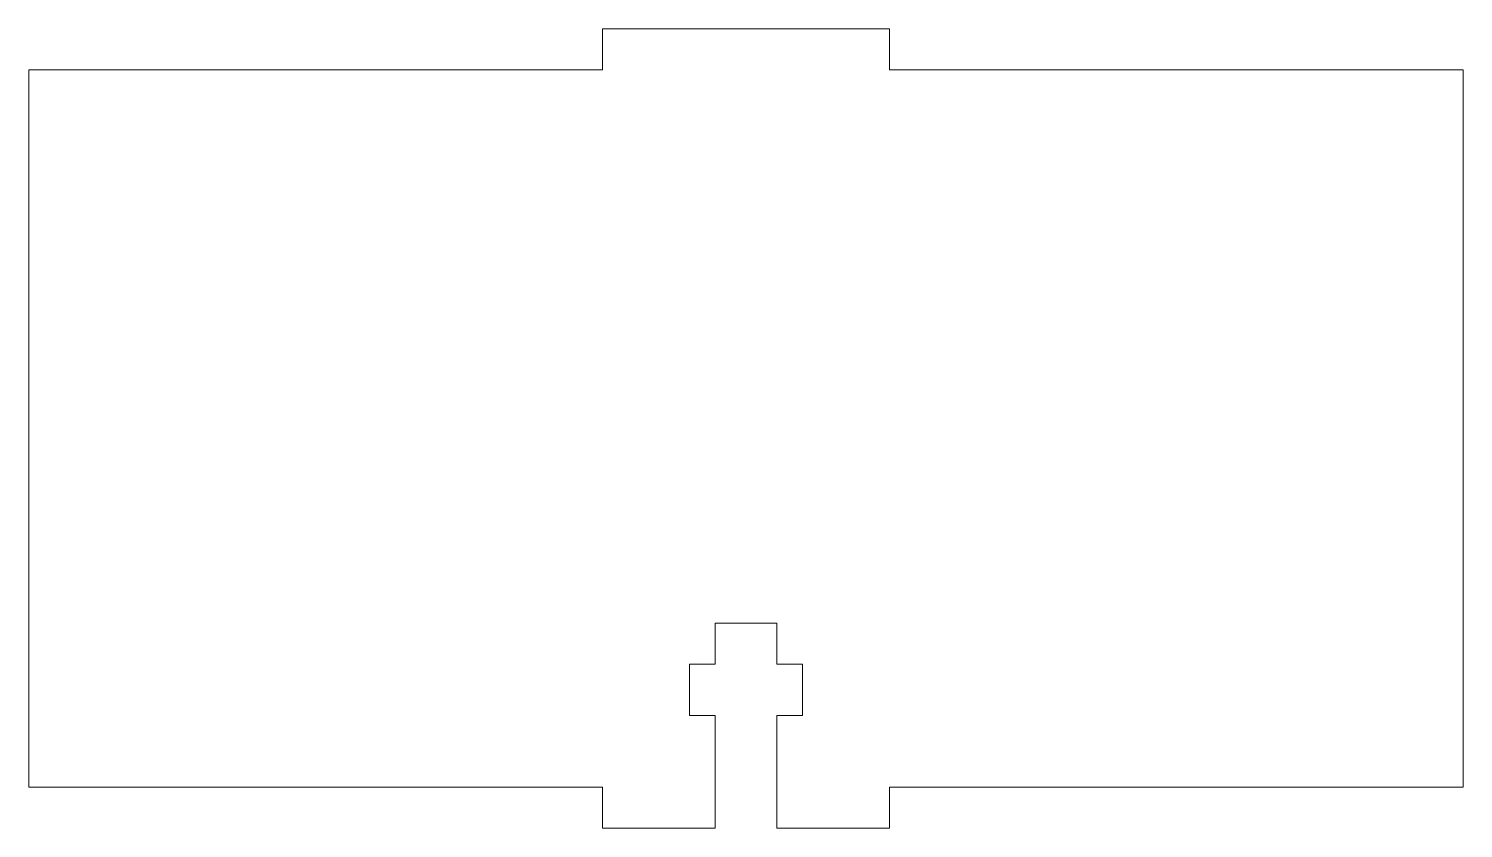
# Model space of a CAD drawing. Header units: millimetres. Extents: x 0 to 70, y -2 to 37.
import ezdxf

# ---------------------------------------------------------------- set-up
doc = ezdxf.new("R2010")
doc.units = ezdxf.units.MM

msp = doc.modelspace()

# ---------------------------------------------------------------- linework, layer by layer
at = {"color": 7, "linetype": 'Continuous', "lineweight": 15}
for p, q in [((28, 37), (28, 35)), ((42, 37), (28, 37)), ((42, 35), (42, 37)), ((28, 35), (0, 35)), ((0, 35), (0, 0)), ((70, 35), (42, 35)), ((70, 0), (70, 35)), ((33.5, 8), (36.5, 8)), ((33.5, 6), (33.5, 8)), ((36.5, 8), (36.5, 6)), ((32.25, 6), (33.5, 6)), ((32.25, 3.5), (32.25, 6)), ((36.5, 6), (37.75, 6)), ((37.75, 6), (37.75, 3.5)), ((33.5, 3.5), (32.25, 3.5)), ((33.5, -2), (33.5, 3.5)), ((36.5, 3.5), (36.5, -2)), ((37.75, 3.5), (36.5, 3.5)), ((0, 0), (28, 0)), ((28, 0), (28, -2)), ((42, 0), (70, 0)), ((42, -2), (42, 0)), ((28, -2), (33.5, -2)), ((36.5, -2), (42, -2))]:
    msp.add_line(p, q, dxfattribs=at)

doc.saveas('drawing.dxf')
